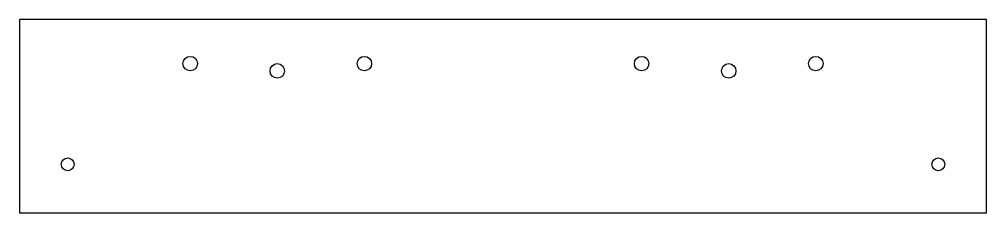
# Model space of a CAD drawing. Header units: millimetres. Extents: x -300 to 0, y -60 to 0.
import ezdxf

# ---------------------------------------------------------------- set-up
doc = ezdxf.new("R2010")
doc.units = ezdxf.units.MM
doc.header["$MEASUREMENT"] = 0

msp = doc.modelspace()

# ---------------------------------------------------------------- linework, layer by layer
msp.add_lwpolyline([(0, -60), (0, 0), (-300, 0), (-300, -60)], close=True)
for centre, radius in [((-247, -13.75), 2.25), ((-193, -13.75), 2.25), ((-107, -13.75), 2.25), ((-53, -13.75), 2.25), ((-220, -16), 2.25), ((-80, -16), 2.25), ((-285, -45), 2), ((-15, -45), 2)]:
    msp.add_circle(centre, radius)

doc.saveas('drawing.dxf')
